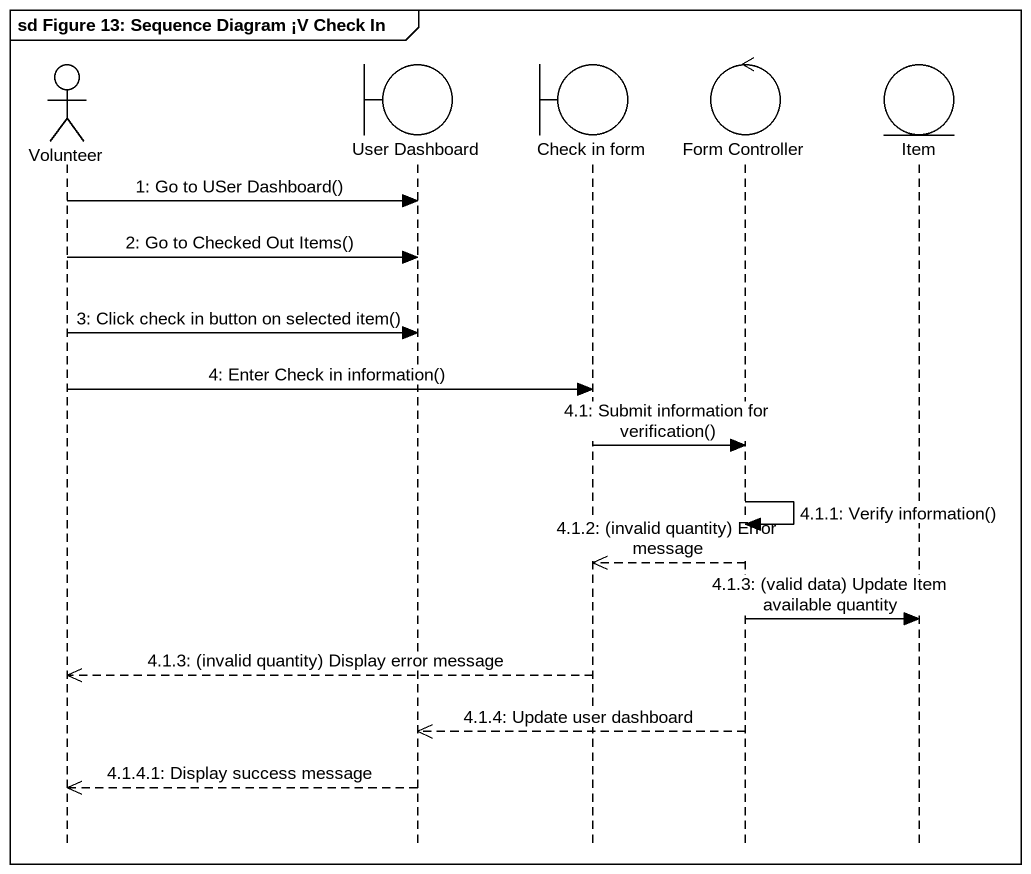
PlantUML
@startuml
mainframe sd Figure 13: Sequence Diagram ¡V Check In
hide footbox
actor Volunteer
boundary "User Dashboard" as User_Dashboard
boundary "Check in form" as Check_in_form
control "Form Controller" as Form_Controller
entity Item

Volunteer -> User_Dashboard : 1: Go to USer Dashboard()
Volunteer -> User_Dashboard : 2: Go to Checked Out Items()
Volunteer -> User_Dashboard : 3: Click check in button on selected item()
Volunteer -> Check_in_form : 4: Enter Check in information()
Check_in_form -> Form_Controller : 4.1: Submit information for verification()
Form_Controller -> Form_Controller : 4.1.1: Verify information()
Form_Controller -->> Check_in_form : 4.1.2: (invalid quantity) Error message
Form_Controller -> Item : 4.1.3: (valid data) Update Item available quantity
Check_in_form -->> Volunteer : 4.1.3: (invalid quantity) Display error message
Form_Controller -->> User_Dashboard : 4.1.4: Update user dashboard
User_Dashboard -->> Volunteer : 4.1.4.1: Display success message
@enduml
